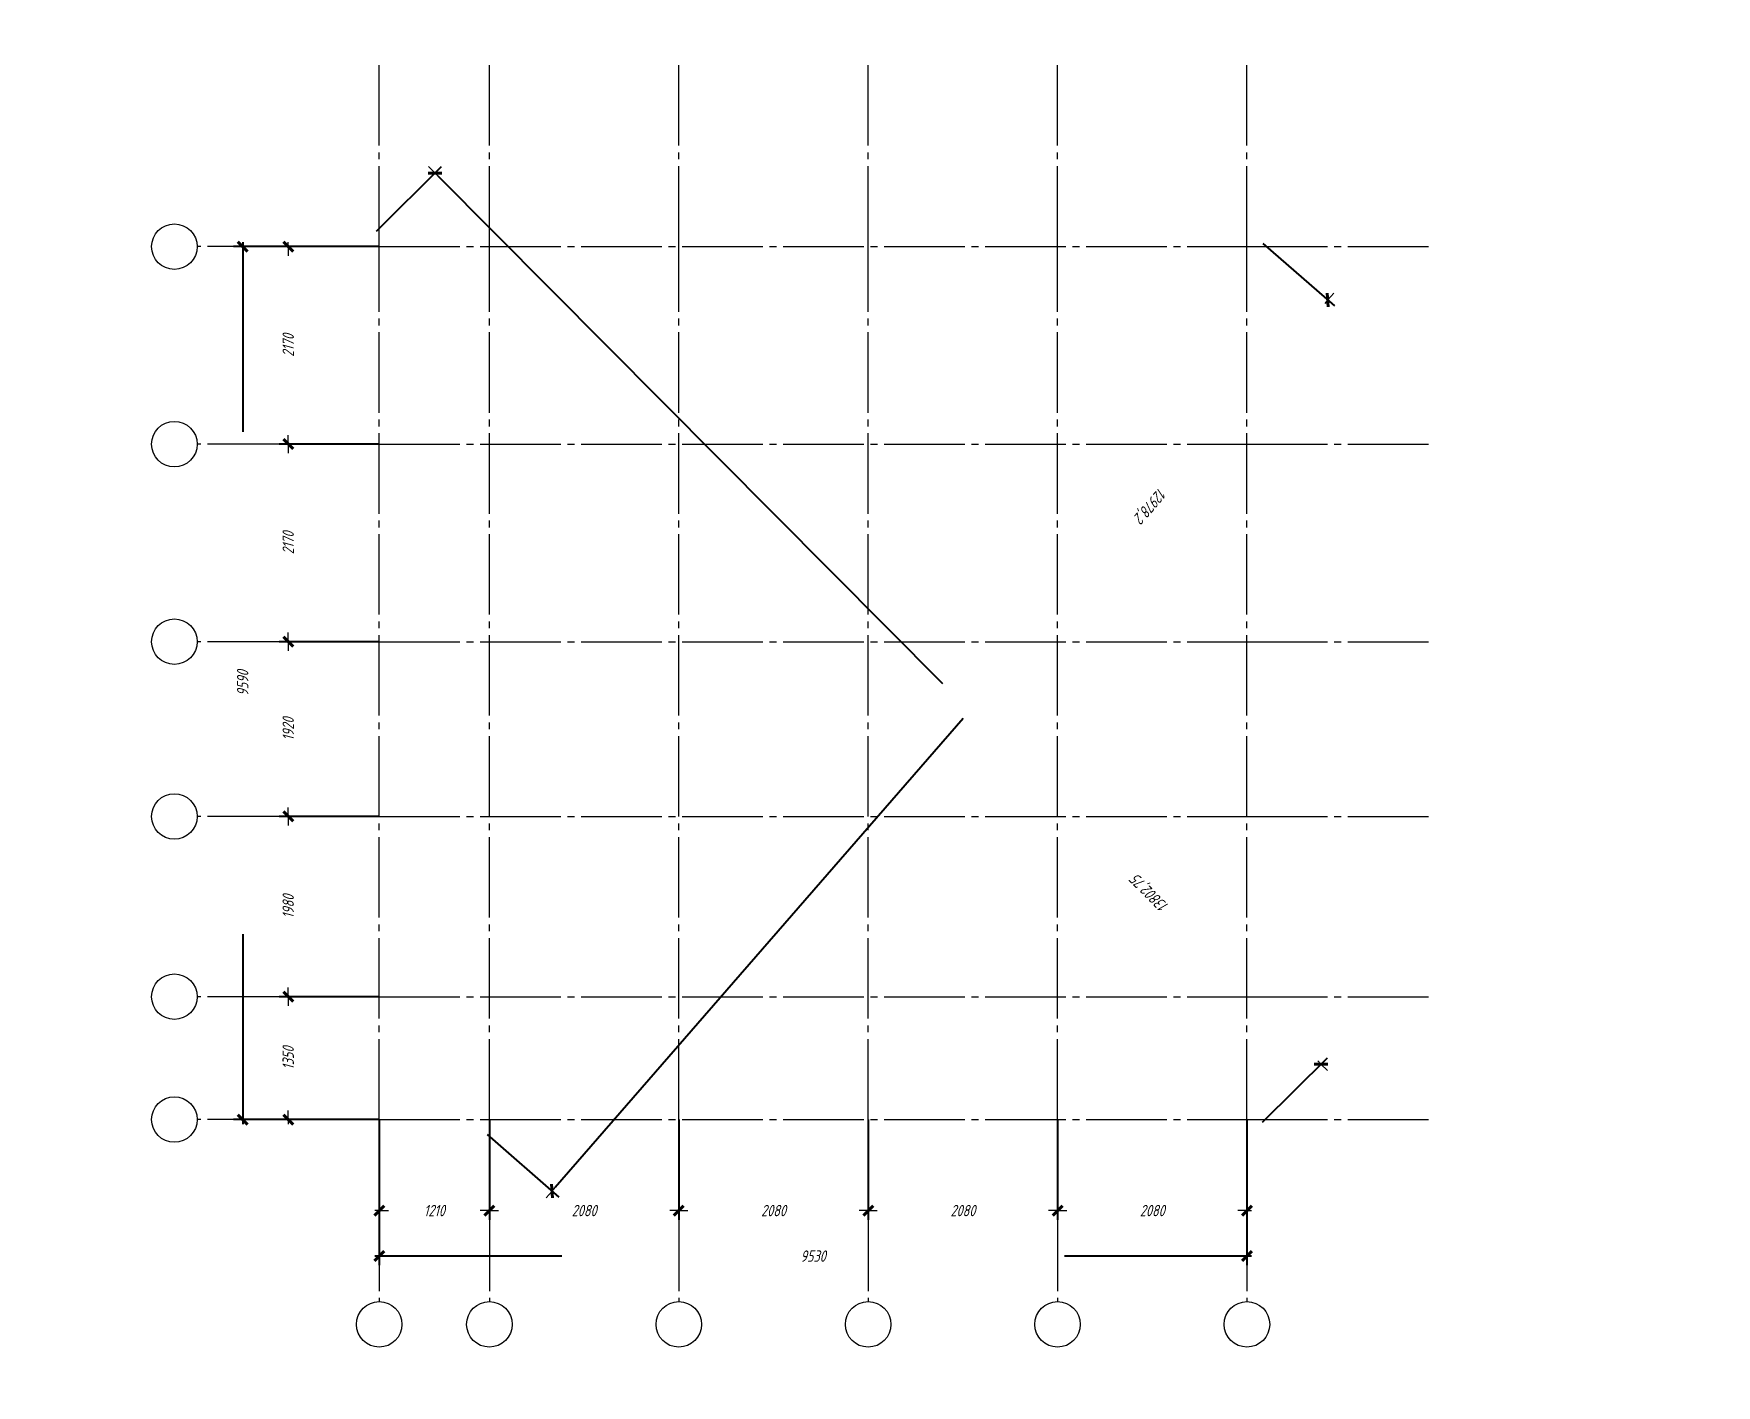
# Model space of a CAD drawing. Header units: millimetres. Extents: x 0 to 10500, y 0 to 297.
# Drawn here: x 0 to 369.6, y 0 to 297 of the extents above; entities that cross this region are included whole.
import ezdxf

# ---------------------------------------------------------------- set-up
doc = ezdxf.new("R2010")
doc.units = ezdxf.units.MM
for name, pattern in [('K5LT_AXLED', [22.1875, 17.6875, -1.5, 1.5, -1.5]), ('K5LT_BASIC', [0]), ('K5LT_THIN', [0])]:
    doc.linetypes.add(name, pattern=pattern)
doc.layers.add('Системный слой', color=7, linetype='Continuous')
doc.styles.add('KDIMTEXTSTYLE', font='GOST_AU.SHX', dxfattribs={"width": 0.96, "oblique": 15, "height": 5})
doc.styles.add('KTEXTSTYLE', font='GOST_AU.SHX', dxfattribs={"width": 0.96, "height": 5})
doc.dimstyles.new('KDIMSTYLE (0.02)', dxfattribs={"dimtxt": 5, "dimasz": 1, "dimexe": 2, "dimexo": 0, "dimgap": 1, "dimtad": 1, "dimlfac": 50, "dimtxsty": 'KDIMTEXTSTYLE', "dimsah": 1, "dimcen": 0, "dimdle": 1, "dimadec": 0, "dimazin": 0, "dimtfac": 0.667, "dimtmove": 0, "dimatfit": 3, "dimfxl": 0, "dimtvp": 1, "dimtolj": 1, "dimtzin": 0, "dimarcsym": 0})

# ---------------------------------------------------------------- blocks, each defined once
blk = doc.blocks.new('U170')
at = {"layer": 'Системный слой', "color": 30, "linetype": 'K5LT_AXLED', "lineweight": 18}
for p, q in [((55.91, 58.4), (35.91, 58.4)), ((75.91, 58.4), (55.91, 58.4)), ((75.91, 58.4), (266.51, 58.4)), ((266.51, 58.4), (306.51, 58.4))]:
    blk.add_line(p, q, dxfattribs=at)
at = {"layer": 'Системный слой', "color": 7, "linetype": 'K5LT_THIN', "lineweight": 18}
blk.add_arc((30.91, 58.4), 5, 0, 360, dxfattribs=at)
blk = doc.blocks.new('U171')
at = {"layer": 'Системный слой', "color": 30, "linetype": 'K5LT_AXLED', "lineweight": 18}
for p, q in [((55.91, 85.4), (35.91, 85.4)), ((75.91, 85.4), (55.91, 85.4)), ((75.91, 85.4), (266.51, 85.4)), ((266.51, 85.4), (306.51, 85.4))]:
    blk.add_line(p, q, dxfattribs=at)
at = {"layer": 'Системный слой', "color": 7, "linetype": 'K5LT_THIN', "lineweight": 18}
blk.add_arc((30.91, 85.4), 5, 0, 360, dxfattribs=at)
blk = doc.blocks.new('U172')
at = {"layer": 'Системный слой', "color": 30, "linetype": 'K5LT_AXLED', "lineweight": 18}
for p, q in [((55.91, 125), (35.91, 125)), ((75.91, 125), (55.91, 125)), ((75.91, 125), (266.51, 125)), ((266.51, 125), (306.51, 125))]:
    blk.add_line(p, q, dxfattribs=at)
at = {"layer": 'Системный слой', "color": 7, "linetype": 'K5LT_THIN', "lineweight": 18}
blk.add_arc((30.91, 125), 5, 0, 360, dxfattribs=at)
blk = doc.blocks.new('U173')
at = {"layer": 'Системный слой', "color": 30, "linetype": 'K5LT_AXLED', "lineweight": 18}
for p, q in [((55.91, 163.4), (35.91, 163.4)), ((75.91, 163.4), (55.91, 163.4)), ((75.91, 163.4), (266.51, 163.4)), ((266.51, 163.4), (306.51, 163.4))]:
    blk.add_line(p, q, dxfattribs=at)
at = {"layer": 'Системный слой', "color": 7, "linetype": 'K5LT_THIN', "lineweight": 18}
blk.add_arc((30.91, 163.4), 5, 0, 360, dxfattribs=at)
blk = doc.blocks.new('U174')
at = {"layer": 'Системный слой', "color": 30, "linetype": 'K5LT_AXLED', "lineweight": 18}
for p, q in [((55.91, 206.8), (35.91, 206.8)), ((75.91, 206.8), (55.91, 206.8)), ((75.91, 206.8), (266.51, 206.8)), ((266.51, 206.8), (306.51, 206.8))]:
    blk.add_line(p, q, dxfattribs=at)
at = {"layer": 'Системный слой', "color": 7, "linetype": 'K5LT_THIN', "lineweight": 18}
blk.add_arc((30.91, 206.8), 5, 0, 360, dxfattribs=at)
blk = doc.blocks.new('U175')
at = {"layer": 'Системный слой', "color": 30, "linetype": 'K5LT_AXLED', "lineweight": 18}
for p, q in [((55.91, 250.2), (35.91, 250.2)), ((75.91, 250.2), (55.91, 250.2)), ((75.91, 250.2), (266.51, 250.2)), ((266.51, 250.2), (306.51, 250.2))]:
    blk.add_line(p, q, dxfattribs=at)
at = {"layer": 'Системный слой', "color": 7, "linetype": 'K5LT_THIN', "lineweight": 18}
blk.add_arc((30.91, 250.2), 5, 0, 360, dxfattribs=at)
blk = doc.blocks.new('U176')
at = {"layer": 'Системный слой', "color": 30, "linetype": 'K5LT_AXLED', "lineweight": 18}
for p, q in [((75.91, 250.2), (75.91, 290.2)), ((75.91, 58.4), (75.91, 250.2)), ((75.91, 58.4), (75.91, 38.4)), ((75.91, 38.4), (75.91, 18.4))]:
    blk.add_line(p, q, dxfattribs=at)
at = {"layer": 'Системный слой', "color": 7, "linetype": 'K5LT_THIN', "lineweight": 18}
blk.add_arc((75.91, 13.4), 5, 0, 360, dxfattribs=at)
blk = doc.blocks.new('U177')
at = {"layer": 'Системный слой', "color": 30, "linetype": 'K5LT_AXLED', "lineweight": 18}
for p, q in [((100.11, 250.2), (100.11, 290.2)), ((100.11, 58.4), (100.11, 250.2)), ((100.11, 58.4), (100.11, 38.4)), ((100.11, 38.4), (100.11, 18.4))]:
    blk.add_line(p, q, dxfattribs=at)
at = {"layer": 'Системный слой', "color": 7, "linetype": 'K5LT_THIN', "lineweight": 18}
blk.add_arc((100.11, 13.4), 5, 0, 360, dxfattribs=at)
blk = doc.blocks.new('U178')
at = {"layer": 'Системный слой', "color": 30, "linetype": 'K5LT_AXLED', "lineweight": 18}
for p, q in [((141.71, 250.2), (141.71, 290.2)), ((141.71, 58.4), (141.71, 250.2)), ((141.71, 58.4), (141.71, 38.4)), ((141.71, 38.4), (141.71, 18.4))]:
    blk.add_line(p, q, dxfattribs=at)
at = {"layer": 'Системный слой', "color": 7, "linetype": 'K5LT_THIN', "lineweight": 18}
blk.add_arc((141.71, 13.4), 5, 0, 360, dxfattribs=at)
blk = doc.blocks.new('U179')
at = {"layer": 'Системный слой', "color": 30, "linetype": 'K5LT_AXLED', "lineweight": 18}
for p, q in [((183.31, 250.2), (183.31, 290.2)), ((183.31, 58.4), (183.31, 250.2)), ((183.31, 58.4), (183.31, 38.4)), ((183.31, 38.4), (183.31, 18.4))]:
    blk.add_line(p, q, dxfattribs=at)
at = {"layer": 'Системный слой', "color": 7, "linetype": 'K5LT_THIN', "lineweight": 18}
blk.add_arc((183.31, 13.4), 5, 0, 360, dxfattribs=at)
blk = doc.blocks.new('U180')
at = {"layer": 'Системный слой', "color": 30, "linetype": 'K5LT_AXLED', "lineweight": 18}
for p, q in [((224.91, 250.2), (224.91, 290.2)), ((224.91, 58.4), (224.91, 250.2)), ((224.91, 58.4), (224.91, 38.4)), ((224.91, 38.4), (224.91, 18.4))]:
    blk.add_line(p, q, dxfattribs=at)
at = {"layer": 'Системный слой', "color": 7, "linetype": 'K5LT_THIN', "lineweight": 18}
blk.add_arc((224.91, 13.4), 5, 0, 360, dxfattribs=at)
blk = doc.blocks.new('U181')
at = {"layer": 'Системный слой', "color": 30, "linetype": 'K5LT_AXLED', "lineweight": 18}
for p, q in [((266.51, 250.2), (266.51, 290.2)), ((266.51, 58.4), (266.51, 250.2)), ((266.51, 58.4), (266.51, 38.4)), ((266.51, 38.4), (266.51, 18.4))]:
    blk.add_line(p, q, dxfattribs=at)
at = {"layer": 'Системный слой', "color": 7, "linetype": 'K5LT_THIN', "lineweight": 18}
blk.add_arc((266.51, 13.4), 5, 0, 360, dxfattribs=at)
blk = doc.blocks.new('U169')
at = {"layer": 'Системный слой'}
for name in ['U176', 'U177', 'U178', 'U179', 'U180', 'U181', 'U175', 'U174', 'U173', 'U172', 'U171', 'U170']:
    blk.add_blockref(name, (0, 0), dxfattribs=at)
blk = doc.blocks.new('KDIMARROW_03')
at = {"layer": 'Системный слой', "color": 0, "linetype": 'K5LT_BASIC', "lineweight": 40}
blk.add_line((-1.06, -1.06), (1.06, 1.06), dxfattribs=at)
at = {"layer": 'Системный слой', "color": 0, "linetype": 'K5LT_THIN', "lineweight": 18}
for q in [(-1, 0), (2, 0)]:
    blk.add_line((0, 0), q, dxfattribs=at)

msp = doc.modelspace()

# ---------------------------------------------------------------- block references
at = {"layer": 'Системный слой'}
msp.add_blockref('U169', (0, 0), dxfattribs=at)

# ---------------------------------------------------------------- dimensions: what is measured, and where the dimension line sits
at = {"layer": 'Системный слой', "color": 7}
for base, p1, p2, angle, location, override in [((88.17407, 266.37384), (268.51375, 56.40195), (73.91426, 252.20143), 134.8238878, (245.37345, 108.20509), {"dimexo": 2, "dimpost": '\\H2.5;\\W0.965;\\Q15;<>', "dimblk1": 'KDIMARROW_03', "dimblk2": 'KDIMARROW_03', "dimse1": 0, "dimse2": 0, "dimclrt": 7, "dimtolj": 1}), ((45.91417, 58.40197), (75.91417, 250.20197), (75.91417, 58.40197), 90, (45.91417, 154.30197), {"dimexo": 0, "dimpost": '\\H2.5;\\W0.965;\\Q15;<>', "dimblk1": 'KDIMARROW_03', "dimblk2": 'KDIMARROW_03', "dimse1": 0, "dimse2": 0, "dimclrt": 7, "dimtolj": 1}), ((55.91417, 206.80197), (75.91417, 250.20197), (75.91417, 206.80197), 90, (55.91417, 228.50197), {"dimexo": 0, "dimpost": '\\H2.5;\\W0.965;\\Q15;<>', "dimblk1": 'KDIMARROW_03', "dimblk2": 'KDIMARROW_03', "dimse1": 0, "dimse2": 0, "dimclrt": 7, "dimtolj": 1}), ((113.86963, 42.69036), (268.51375, 252.20143), (98.11419, 56.40194), 228.9677385, (245.1664, 193.55837), {"dimexo": 2, "dimpost": '\\H2.5;\\W0.965;\\Q15;<>', "dimblk1": 'KDIMARROW_03', "dimblk2": 'KDIMARROW_03', "dimse1": 0, "dimse2": 0, "dimclrt": 7, "dimtolj": 1}), ((55.91417, 163.40197), (75.91417, 206.80197), (75.91417, 163.40197), 90, (55.91417, 185.10197), {"dimexo": 0, "dimpost": '\\H2.5;\\W0.965;\\Q15;<>', "dimblk1": 'KDIMARROW_03', "dimblk2": 'KDIMARROW_03', "dimse1": 0, "dimse2": 0, "dimclrt": 7, "dimtolj": 1}), ((55.91417, 125.00197), (75.91417, 163.40197), (75.91417, 125.00197), 90, (55.91417, 144.20197), {"dimexo": 0, "dimpost": '\\H2.5;\\W0.965;\\Q15;<>', "dimblk1": 'KDIMARROW_03', "dimblk2": 'KDIMARROW_03', "dimse1": 0, "dimse2": 0, "dimclrt": 7, "dimtolj": 1}), ((55.91417, 85.40197), (75.91417, 125.00197), (75.91417, 85.40197), 90, (55.91417, 105.20197), {"dimexo": 0, "dimpost": '\\H2.5;\\W0.965;\\Q15;<>', "dimblk1": 'KDIMARROW_03', "dimblk2": 'KDIMARROW_03', "dimse1": 0, "dimse2": 0, "dimclrt": 7, "dimtolj": 1}), ((55.91417, 58.40197), (75.91417, 85.40197), (75.91417, 58.40197), 90, (55.91417, 71.90197), {"dimexo": 0, "dimpost": '\\H2.5;\\W0.965;\\Q15;<>', "dimblk1": 'KDIMARROW_03', "dimblk2": 'KDIMARROW_03', "dimse1": 0, "dimse2": 0, "dimclrt": 7, "dimtolj": 1})]:
    msp.add_linear_dim(base=base, p1=p1, p2=p2, angle=angle, location=location, dimstyle='KDIMSTYLE (0.02)', override=override, dxfattribs=at).render()
for base, p1, p2, location in [((75.91417, 38.40197), (100.11417, 58.40197), (75.91417, 58.40197), (88.01417, 38.40197)), ((75.91417, 28.40197), (266.51417, 58.40197), (75.91417, 58.40197), (171.21417, 28.40197)), ((100.11417, 38.40197), (141.71417, 58.40197), (100.11417, 58.40197), (120.91417, 38.40197)), ((141.71417, 38.40197), (183.31417, 58.40197), (141.71417, 58.40197), (162.51417, 38.40197)), ((183.31417, 38.40197), (224.91417, 58.40197), (183.31417, 58.40197), (204.11417, 38.40197)), ((224.91417, 38.40197), (266.51417, 58.40197), (224.91417, 58.40197), (245.71417, 38.40197))]:
    msp.add_linear_dim(base=base, p1=p1, p2=p2, location=location, dimstyle='KDIMSTYLE (0.02)', override={"dimexo": 0, "dimpost": '\\H2.5;\\W0.965;\\Q15;<>', "dimblk1": 'KDIMARROW_03', "dimblk2": 'KDIMARROW_03', "dimse1": 0, "dimse2": 0, "dimclrt": 7, "dimtolj": 1}, dxfattribs=at).render()

doc.saveas('drawing.dxf')
